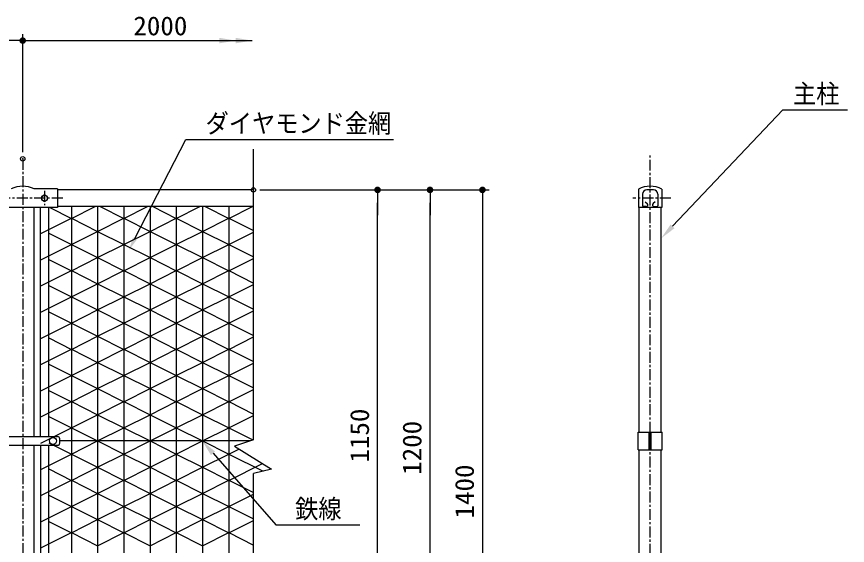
# Model space of a CAD drawing. Units: millimetres, scale not verified. Extents: x -4425 to 4425, y -3150 to 3150.
# Drawn here: x -1645 to 256, y 104 to 1315 of the extents above; entities that cross this region are included whole.
import ezdxf
from ezdxf.enums import TextEntityAlignment as Align

# ---------------------------------------------------------------- set-up
doc = ezdxf.new("R2010")
doc.units = ezdxf.units.MM
doc.header["$LTSCALE"] = 20
doc.header["$PDMODE"] = 32
doc.header["$PDSIZE"] = 10
doc.linetypes.add('USER1', pattern=[2, 1.25, -0.25, 0.25, -0.25])
for name, color, linetype, lineweight in [('0-0_SUNPOU', 1, 'Continuous', 25), ('0-2_KOUZOU', 7, 'Continuous', 25), ('0-3_0', 1, 'Continuous', 25), ('0-5_BUHIN', 7, 'Continuous', 25), ('0-6_BOLT', 3, 'Continuous', 25), ('0-8_AMI-HATCH', 6, 'Continuous', 25)]:
    doc.layers.add(name, color=color, linetype=linetype, lineweight=lineweight)
doc.layers.add('0-1_DEFPOINTS', color=7, linetype='Continuous')
doc.styles.add('ＭＳ ゴシック', font='')
doc.styles.get('ＭＳ ゴシック').set_extended_font_data('MS Gothic')

# ---------------------------------------------------------------- blocks, each defined once
blk = doc.blocks.new('M1')
at = {"layer": '0-0_SUNPOU'}
blk.add_line((-5, 0), (-38.58, 0), dxfattribs=at)
for points in [[(0, 0), (-5, 0), (-4.96, 0.63)], [(0, 0), (-4.96, -0.63), (-5, 0)], [(0, 0), (-4.96, 0.63), (-4.84, 1.24)], [(0, 0), (-4.84, -1.24), (-4.96, -0.63)], [(0, 0), (-4.84, 1.24), (-4.65, 1.84)], [(0, 0), (-4.65, -1.84), (-4.84, -1.24)], [(0, 0), (-4.65, 1.84), (-4.38, 2.41)], [(0, 0), (-4.38, -2.41), (-4.65, -1.84)], [(0, 0), (-4.38, 2.41), (-4.05, 2.94)], [(0, 0), (-4.05, -2.94), (-4.38, -2.41)], [(0, 0), (-4.05, 2.94), (-3.64, 3.42)], [(0, 0), (-3.64, -3.42), (-4.05, -2.94)], [(0, 0), (-3.64, 3.42), (-3.19, 3.85)], [(0, 0), (-3.19, -3.85), (-3.64, -3.42)], [(0, 0), (-3.19, 3.85), (-2.68, 4.22)], [(0, 0), (-2.68, -4.22), (-3.19, -3.85)], [(0, 0), (-2.68, 4.22), (-2.13, 4.52)], [(0, 0), (-2.13, -4.52), (-2.68, -4.22)], [(0, 0), (-2.13, 4.52), (-1.55, 4.76)], [(0, 0), (-1.55, -4.76), (-2.13, -4.52)], [(0, 0), (-1.55, 4.76), (-0.94, 4.91)], [(0, 0), (-0.94, -4.91), (-1.55, -4.76)], [(0, 0), (-0.94, 4.91), (-0.31, 4.99)], [(0, 0), (-0.31, -4.99), (-0.94, -4.91)], [(0, 0), (-0.31, 4.99), (0.31, 4.99)], [(0, 0), (0.31, -4.99), (-0.31, -4.99)], [(0, 0), (0.31, 4.99), (0.94, 4.91)], [(0, 0), (0.94, 4.91), (1.55, 4.76)], [(0, 0), (1.55, 4.76), (2.13, 4.52)], [(0, 0), (2.13, 4.52), (2.68, 4.22)], [(0, 0), (2.68, 4.22), (3.19, 3.85)], [(0, 0), (3.19, 3.85), (3.64, 3.42)], [(0, 0), (3.64, 3.42), (4.05, 2.94)], [(0, 0), (4.05, 2.94), (4.38, 2.41)], [(0, 0), (4.38, 2.41), (4.65, 1.84)], [(0, 0), (4.65, 1.84), (4.84, 1.24)], [(0, 0), (4.84, 1.24), (4.96, 0.63)], [(0, 0), (4.96, 0.63), (5, 0)], [(0, 0), (0.94, -4.91), (0.31, -4.99)], [(0, 0), (1.55, -4.76), (0.94, -4.91)], [(0, 0), (2.13, -4.52), (1.55, -4.76)], [(0, 0), (2.68, -4.22), (2.13, -4.52)], [(0, 0), (3.19, -3.85), (2.68, -4.22)], [(0, 0), (3.64, -3.42), (3.19, -3.85)], [(0, 0), (4.05, -2.94), (3.64, -3.42)], [(0, 0), (4.38, -2.41), (4.05, -2.94)], [(0, 0), (4.65, -1.84), (4.38, -2.41)], [(0, 0), (4.84, -1.24), (4.65, -1.84)], [(0, 0), (4.96, -0.63), (4.84, -1.24)], [(0, 0), (5, 0), (4.96, -0.63)]]:
    blk.add_solid(points, dxfattribs=at)

msp = doc.modelspace()

# ---------------------------------------------------------------- linework, layer by layer
at = {"layer": '0-0_SUNPOU'}
for p, q in [((-1631.06, 1004.01), (-1631.06, 1274.79)), ((-1601.06, 1259.79), (-1106.05, 1259.79)), ((-144.08, 834.46), (108.45, 1101.37)), ((108.45, 1101.37), (255.95, 1101.37)), ((-1374.09, 806.64), (-1257.55, 1033.57)), ((-1257.55, 1033.57), (-782.88, 1033.57)), ((-1088.1, 917.89), (-804.06, 917.89)), ((-1088.1, 917.89), (-684.06, 917.89)), ((-1088.1, 917.89), (-564.06, 917.89)), ((-819.06, -202.11), (-819.06, 887.89)), ((-699.06, -252.11), (-699.06, 887.89)), ((-579.06, 887.89), (-579.06, -452.11)), ((-1195.54, 314.65), (-1052.17, 150.61)), ((-1052.17, 150.61), (-859.92, 150.61))]:
    msp.add_line(p, q, dxfattribs=at)
for points in [[(-1181.05, 1266.04), (-1143.55, 1259.79), (-1181.05, 1253.54)], [(-1143.55, 1266.04), (-1106.05, 1259.79), (-1143.55, 1253.54)], [(-139.54, 830.16), (-169.85, 807.22), (-148.62, 838.75)], [(-1369.64, 804.35), (-1387.79, 779.95), (-1378.54, 808.92)], [(-1200.25, 310.54), (-1220.22, 342.89), (-1190.84, 318.76)]]:
    msp.add_solid(points, dxfattribs=at)
at = {"layer": '0-1_DEFPOINTS'}
for p in [(-1631.06, 1259.79), (-1631.06, 989.01), (-1103.1, 917.89), (-819.06, 917.89), (-699.06, 917.89)]:
    msp.add_point(p, dxfattribs=at)
at = {"layer": '0-2_KOUZOU', "color": 3}
for p, q in [((-1103.1, 345.54), (-1103.1, 1011.25)), ((-1103.1, -320.62), (-1103.1, 268.02))]:
    msp.add_line(p, q, dxfattribs=at)
at = {"layer": '0-2_KOUZOU', "color": 1, "linetype": 'USER1'}
for p, q in [((-1631.06, 989.01), (-1631.06, -520.22)), ((-195.25, -518.03), (-195.25, 998.41))]:
    msp.add_line(p, q, dxfattribs=at)
at = {"layer": '0-2_KOUZOU'}
for p, q in [((-1103.1, 917.89), (-1551.06, 917.89)), ((-187.65, 917.89), (-202.84, 917.89)), ((-212.75, 907.98), (-212.75, 881.23)), ((-177.75, 907.98), (-177.75, 881.23)), ((-1605.66, 877.64), (-1605.66, 352.89)), ((-1590.54, 352.89), (-1590.56, 877.64)), ((-1571.58, 352.89), (-1571.56, 877.64)), ((-1103.1, 879.89), (-1551.06, 879.89)), ((-220.65, 362.89), (-220.65, 877.64)), ((-204.63, 879.58), (-211.1, 879.58)), ((-206.74, 890.22), (-202.2, 886.76)), ((-183.76, 890.22), (-188.29, 886.76)), ((-185.87, 879.58), (-179.4, 879.58)), ((-169.85, 362.89), (-169.85, 877.64)), ((-1110.94, 342.89), (-1546.08, 342.89)), ((-1605.66, 332.89), (-1605.66, -191.86)), ((-1589.59, -191.86), (-1589.57, 332.89)), ((-1571.6, -191.87), (-1571.58, 332.88)), ((-220.65, -191.86), (-220.65, 322.89)), ((-169.85, -191.86), (-169.85, 322.89))]:
    msp.add_line(p, q, dxfattribs=at)
at = {"layer": '0-2_KOUZOU', "color": 3}
msp.add_lwpolyline([(-1103.1, 345.54), (-1146.5, 330.84), (-1061.96, 278.5), (-1103.1, 268.02)], dxfattribs=at)
at = {"layer": '0-2_KOUZOU'}
for centre, radius, start, end in [((-202.84, 907.98), 9.91, 90, 180), ((-187.65, 907.98), 9.91, 0, 90), ((-211.1, 881.23), 1.65, 180, 270), ((-204.63, 883.58), 4, 270, 52.68486), ((-185.87, 883.58), 4, 127.31514, 270), ((-179.4, 881.23), 1.65, 270, 0)]:
    msp.add_arc(centre, radius, start, end, dxfattribs=at)
at = {"layer": '0-3_0'}
msp.add_line((-1631.06, 1004.01), (-1631.06, 1274.79), dxfattribs=at)
at = {"layer": '0-5_BUHIN'}
for p, q in [((-1551.06, 920.14), (-1604.56, 920.14)), ((-222.25, 919.89), (-222.25, 877.64)), ((-168.25, 919.89), (-168.25, 877.64)), ((-168.25, 877.64), (-222.25, 877.64)), ((-222.85, 322.89), (-222.85, 362.89)), ((-222.85, 362.89), (-167.65, 362.89)), ((-197.25, 322.89), (-197.25, 362.89)), ((-195.25, 322.89), (-195.25, 362.89)), ((-193.25, 322.89), (-193.25, 362.89)), ((-167.65, 322.89), (-167.65, 362.89)), ((-1711.2, 352.89), (-1551.08, 352.89)), ((-1546.08, 337.89), (-1546.08, 347.89)), ((-1711.2, 332.89), (-1551.08, 332.89)), ((-222.85, 322.89), (-167.65, 322.89))]:
    msp.add_line(p, q, dxfattribs=at)
at = {"layer": '0-5_BUHIN', "color": 1, "linetype": 'USER1'}
for p, q in [((-1581.06, 915.71), (-1581.06, 883.03)), ((-1539.44, 898.89), (-1723.74, 898.89)), ((-148.05, 898.89), (-234.74, 898.89))]:
    msp.add_line(p, q, dxfattribs=at)
at = {"layer": '0-5_BUHIN'}
msp.add_lwpolyline([(-1551.06, 920.14), (-1551.06, 877.64), (-1711.06, 877.64)], dxfattribs=at)
for centre, radius, start, end in [((-1631.06, 866.3), 60, 63.78973, 116.21027), ((-195.25, 866.3), 60, 63.25632, 116.74368), ((-1551.08, 347.89), 5, 0, 90), ((-1551.08, 337.89), 5, 270, 0)]:
    msp.add_arc(centre, radius, start, end, dxfattribs=at)
at = {"layer": '0-6_BOLT'}
msp.add_lwpolyline([(-1581.06, 891.05), (-1574.27, 894.97), (-1574.27, 902.81), (-1581.06, 906.73), (-1587.85, 902.81), (-1587.85, 894.97)], close=True, dxfattribs=at)
for centre, radius in [((-1581.06, 898.89), 6.8), ((-1561.58, 342.89), 8)]:
    msp.add_circle(centre, radius, dxfattribs=at)
at = {"layer": '0-8_AMI-HATCH'}
for p, q in [((-1569.07, 877.56), (-1519.54, 852.68)), ((-1519.54, 852.68), (-1465.53, 879.81)), ((-1519.52, 879.81), (-1519.52, -194.19)), ((-1459.52, 879.81), (-1459.52, -194.19)), ((-1453.55, 879.81), (-1399.54, 852.68)), ((-1399.54, 852.68), (-1345.53, 879.81)), ((-1399.52, 879.81), (-1399.52, -194.19)), ((-1339.52, 879.81), (-1339.52, -194.19)), ((-1333.55, 879.81), (-1279.54, 852.68)), ((-1279.54, 852.68), (-1225.53, 879.81)), ((-1279.52, 879.81), (-1279.52, -194.19)), ((-1219.52, 879.81), (-1219.52, -194.19)), ((-1213.55, 879.81), (-1159.54, 852.68)), ((-1159.54, 852.68), (-1105.53, 879.81)), ((-1159.52, 879.81), (-1159.52, -194.19)), ((-1589.54, 817.81), (-1519.54, 852.97)), ((-1519.54, 852.97), (-1459.52, 822.82)), ((-1459.56, 822.82), (-1399.54, 852.97)), ((-1399.54, 852.97), (-1339.52, 822.82)), ((-1339.56, 822.82), (-1279.54, 852.97)), ((-1279.54, 852.97), (-1219.52, 822.82)), ((-1219.56, 822.82), (-1159.54, 852.97)), ((-1159.54, 852.97), (-1103.1, 824.62)), ((-1571.56, 818.81), (-1519.54, 792.68)), ((-1519.54, 792.68), (-1459.52, 822.82)), ((-1459.56, 822.82), (-1399.54, 792.68)), ((-1399.54, 792.68), (-1339.52, 822.82)), ((-1339.56, 822.82), (-1279.54, 792.68)), ((-1279.54, 792.68), (-1219.52, 822.82)), ((-1219.56, 822.82), (-1159.54, 792.68)), ((-1159.54, 792.68), (-1103.1, 821.03)), ((-1589.54, 757.81), (-1519.54, 792.97)), ((-1519.54, 792.97), (-1459.52, 762.82)), ((-1459.56, 762.82), (-1399.54, 792.97)), ((-1399.54, 792.97), (-1339.52, 762.82)), ((-1219.56, 762.82), (-1159.54, 792.97)), ((-1159.54, 792.97), (-1103.1, 764.62)), ((-1459.56, 762.82), (-1399.54, 732.68)), ((-1399.54, 732.68), (-1339.52, 762.82)), ((-1219.56, 762.82), (-1159.54, 732.68)), ((-1159.54, 732.68), (-1103.1, 761.03)), ((-1589.54, 697.81), (-1519.54, 732.97)), ((-1519.54, 732.97), (-1459.52, 702.82)), ((-1459.56, 702.82), (-1399.54, 732.97)), ((-1399.54, 732.97), (-1339.52, 702.82)), ((-1339.56, 702.82), (-1279.54, 732.97)), ((-1279.54, 732.97), (-1219.52, 702.82)), ((-1219.56, 702.82), (-1159.54, 732.97)), ((-1159.54, 732.97), (-1103.1, 704.62)), ((-1571.56, 698.81), (-1519.54, 672.68)), ((-1519.54, 672.68), (-1459.52, 702.82)), ((-1459.56, 702.82), (-1399.54, 672.68)), ((-1399.54, 672.68), (-1339.52, 702.82)), ((-1339.56, 702.82), (-1279.54, 672.68)), ((-1279.54, 672.68), (-1219.52, 702.82)), ((-1219.56, 702.82), (-1159.54, 672.68)), ((-1159.54, 672.68), (-1103.1, 701.03)), ((-1589.54, 637.81), (-1519.54, 672.97)), ((-1519.54, 672.97), (-1459.52, 642.82)), ((-1459.56, 642.82), (-1399.54, 672.97)), ((-1399.54, 672.97), (-1339.52, 642.82)), ((-1219.56, 642.82), (-1159.54, 672.97)), ((-1159.54, 672.97), (-1103.1, 644.62)), ((-1571.56, 638.81), (-1519.54, 612.68)), ((-1519.54, 612.68), (-1459.52, 642.82)), ((-1459.56, 642.82), (-1399.54, 612.68)), ((-1399.54, 612.68), (-1339.52, 642.82)), ((-1219.56, 642.82), (-1159.54, 612.68)), ((-1159.54, 612.68), (-1103.1, 641.03)), ((-1589.54, 577.81), (-1519.54, 612.97)), ((-1519.54, 612.97), (-1459.52, 582.82)), ((-1459.56, 582.82), (-1399.54, 612.97)), ((-1399.54, 612.97), (-1339.52, 582.82)), ((-1219.56, 582.82), (-1159.54, 612.97)), ((-1159.54, 612.97), (-1103.1, 584.62)), ((-1571.56, 578.81), (-1519.54, 552.68)), ((-1519.54, 552.68), (-1459.52, 582.82)), ((-1459.56, 582.82), (-1399.54, 552.68)), ((-1399.54, 552.68), (-1339.52, 582.82)), ((-1219.56, 582.82), (-1159.54, 552.68)), ((-1159.54, 552.68), (-1103.1, 581.03)), ((-1589.54, 517.81), (-1519.54, 552.97)), ((-1519.54, 552.97), (-1459.52, 522.82)), ((-1459.56, 522.82), (-1399.54, 552.97)), ((-1399.54, 552.97), (-1339.52, 522.82)), ((-1339.56, 522.82), (-1279.54, 552.97)), ((-1279.54, 552.97), (-1219.52, 522.82)), ((-1219.56, 522.82), (-1159.54, 552.97)), ((-1159.54, 552.97), (-1103.1, 524.62)), ((-1571.56, 518.81), (-1519.54, 492.68)), ((-1519.54, 492.68), (-1459.52, 522.82)), ((-1459.56, 522.82), (-1399.54, 492.68)), ((-1399.54, 492.68), (-1339.52, 522.82)), ((-1339.56, 522.82), (-1279.54, 492.68)), ((-1279.54, 492.68), (-1219.52, 522.82)), ((-1219.56, 522.82), (-1159.54, 492.68)), ((-1159.54, 492.68), (-1103.1, 521.03)), ((-1459.56, 462.82), (-1399.54, 492.97)), ((-1399.54, 492.97), (-1339.52, 462.82)), ((-1219.56, 462.82), (-1159.54, 492.97)), ((-1159.54, 492.97), (-1103.1, 464.62)), ((-1571.56, 458.81), (-1519.54, 432.68)), ((-1519.54, 432.68), (-1459.52, 462.82)), ((-1459.56, 462.82), (-1399.54, 432.68)), ((-1399.54, 432.68), (-1339.52, 462.82)), ((-1219.56, 462.82), (-1159.54, 432.68)), ((-1159.54, 432.68), (-1103.1, 461.03)), ((-1589.54, 397.81), (-1519.54, 432.97)), ((-1519.54, 432.97), (-1459.52, 402.82)), ((-1459.56, 402.82), (-1399.54, 432.97)), ((-1399.54, 432.97), (-1339.52, 402.82)), ((-1339.56, 402.82), (-1279.54, 432.97)), ((-1279.54, 432.97), (-1219.52, 402.82)), ((-1219.56, 402.82), (-1159.54, 432.97)), ((-1159.54, 432.97), (-1103.1, 404.62)), ((-1519.54, 372.68), (-1459.52, 402.82)), ((-1459.56, 402.82), (-1399.54, 372.68)), ((-1399.54, 372.68), (-1339.52, 402.82)), ((-1339.56, 402.82), (-1279.54, 372.68)), ((-1279.54, 372.68), (-1219.52, 402.82)), ((-1219.56, 402.82), (-1159.54, 372.68)), ((-1159.54, 372.68), (-1103.1, 401.03)), ((-1571.56, 398.81), (-1519.54, 372.68)), ((-1459.56, 342.82), (-1399.54, 372.97)), ((-1399.54, 372.97), (-1339.52, 342.82)), ((-1219.56, 342.82), (-1159.54, 372.97)), ((-1159.54, 372.97), (-1104.19, 345.17)), ((-1519.54, 312.68), (-1459.52, 342.82)), ((-1459.56, 342.82), (-1399.54, 312.68)), ((-1399.54, 312.68), (-1339.52, 342.82)), ((-1219.56, 342.82), (-1159.54, 312.68)), ((-1571.56, 338.81), (-1519.54, 312.68)), ((-1159.54, 312.68), (-1136.14, 324.43)), ((-1589.54, 277.81), (-1519.54, 312.97)), ((-1519.54, 312.97), (-1459.52, 282.82)), ((-1459.56, 282.82), (-1399.54, 312.97)), ((-1399.54, 312.97), (-1339.52, 282.82)), ((-1339.56, 282.82), (-1279.54, 312.97)), ((-1279.54, 312.97), (-1219.52, 282.82)), ((-1219.56, 282.82), (-1159.54, 312.97)), ((-1159.54, 312.97), (-1081.17, 273.61)), ((-1159.54, 252.68), (-1082.64, 291.3)), ((-1571.56, 278.81), (-1519.54, 252.68)), ((-1519.54, 252.68), (-1459.52, 282.82)), ((-1459.56, 282.82), (-1399.54, 252.68)), ((-1399.54, 252.68), (-1339.52, 282.82)), ((-1339.56, 282.82), (-1279.54, 252.68)), ((-1279.54, 252.68), (-1219.52, 282.82)), ((-1219.56, 282.82), (-1159.54, 252.68)), ((-1459.56, 222.82), (-1399.54, 252.97)), ((-1399.54, 252.97), (-1339.52, 222.82)), ((-1219.56, 222.82), (-1159.54, 252.97)), ((-1159.54, 252.97), (-1103.1, 224.62)), ((-1571.56, 218.81), (-1519.54, 192.68)), ((-1519.54, 192.68), (-1459.52, 222.82)), ((-1459.56, 222.82), (-1399.54, 192.68)), ((-1399.54, 192.68), (-1339.52, 222.82)), ((-1219.56, 222.82), (-1159.54, 192.68)), ((-1159.54, 192.68), (-1103.1, 221.03)), ((-1589.54, 157.81), (-1519.54, 192.97)), ((-1519.54, 192.97), (-1459.52, 162.82)), ((-1459.56, 162.82), (-1399.54, 192.97)), ((-1399.54, 192.97), (-1339.52, 162.82)), ((-1339.56, 162.82), (-1279.54, 192.97)), ((-1279.54, 192.97), (-1219.52, 162.82)), ((-1219.56, 162.82), (-1159.54, 192.97)), ((-1159.54, 192.97), (-1103.1, 164.62)), ((-1571.56, 158.81), (-1519.54, 132.68)), ((-1519.54, 132.68), (-1459.52, 162.82)), ((-1459.56, 162.82), (-1399.54, 132.68)), ((-1399.54, 132.68), (-1339.52, 162.82)), ((-1339.56, 162.82), (-1279.54, 132.68)), ((-1279.54, 132.68), (-1219.52, 162.82)), ((-1219.56, 162.82), (-1159.54, 132.68)), ((-1159.54, 132.68), (-1103.1, 161.03)), ((-1459.56, 102.82), (-1399.54, 132.97)), ((-1399.54, 132.97), (-1339.52, 102.82)), ((-1219.56, 102.82), (-1159.54, 132.97)), ((-1159.54, 132.97), (-1103.1, 104.62))]:
    msp.add_line(p, q, dxfattribs=at)
for points in [[(-1339.56, 762.82), (-1279.54, 792.97), (-1219.52, 762.82)], [(-1571.56, 758.81), (-1519.54, 732.68), (-1459.52, 762.82)], [(-1339.56, 762.82), (-1279.54, 732.68), (-1219.52, 762.82)], [(-1339.56, 642.82), (-1279.54, 672.97), (-1219.52, 642.82)], [(-1339.56, 642.82), (-1279.54, 612.68), (-1219.52, 642.82)], [(-1339.56, 582.82), (-1279.54, 612.97), (-1219.52, 582.82)], [(-1339.56, 582.82), (-1279.54, 552.68), (-1219.52, 582.82)], [(-1589.54, 457.81), (-1519.54, 492.97), (-1459.52, 462.82)], [(-1339.56, 462.82), (-1279.54, 492.97), (-1219.52, 462.82)], [(-1339.56, 462.82), (-1279.54, 432.68), (-1219.52, 462.82)], [(-1589.54, 337.81), (-1519.54, 372.97), (-1459.52, 342.82)], [(-1339.56, 342.82), (-1279.54, 372.97), (-1219.52, 342.82)], [(-1339.56, 342.82), (-1279.54, 312.68), (-1219.52, 342.82)], [(-1589.54, 217.81), (-1519.54, 252.97), (-1459.52, 222.82)], [(-1339.56, 222.82), (-1279.54, 252.97), (-1219.52, 222.82)], [(-1339.56, 222.82), (-1279.54, 192.68), (-1219.52, 222.82)], [(-1589.54, 97.81), (-1519.54, 132.97), (-1459.52, 102.82)], [(-1339.56, 102.82), (-1279.54, 132.97), (-1219.52, 102.82)]]:
    msp.add_lwpolyline(points, dxfattribs=at)

# ---------------------------------------------------------------- block references
at = {"layer": '0-0_SUNPOU', "xscale": 1.5, "yscale": 1.5}
msp.add_blockref('M1', (-1631.06, 1259.79), dxfattribs=at)
at = {"layer": '0-0_SUNPOU', "xscale": 1.5, "yscale": 1.5, "rotation": 90}
for p in [(-819.06, 917.89), (-699.06, 917.89), (-579.06, 917.89)]:
    msp.add_blockref('M1', p, dxfattribs=at)
at = {"layer": '0-3_0', "xscale": 1.5, "yscale": 1.5, "rotation": 180}
msp.add_blockref('M1', (-1631.06, 1259.79), dxfattribs=at)

# ---------------------------------------------------------------- texts
at = {"layer": '0-0_SUNPOU', "color": 3, "style": 'ＭＳ ゴシック'}
for s, width, p in [('2000', 1.05, (-1377.88, 1258.97)), ('主柱', 0.9, (131.53, 1103.55)), ('ダイヤモンド金網', 0.9, (-1212.59, 1035.75)), ('鉄線', 0.9, (-1007.62, 152.78))]:
    msp.add_text(s, height=43.26, dxfattribs=dict(at, width=width)).set_placement(p, align=Align.BOTTOM_LEFT)
at = {"layer": '0-0_SUNPOU', "color": 3, "style": 'ＭＳ ゴシック', "width": 1.05}
for s, p in [('1150', (-825.73, 293.39)), ('1200', (-705.73, 265.39)), ('1400', (-585.73, 165.39))]:
    msp.add_text(s, height=43.26, rotation=90, dxfattribs=at).set_placement(p, align=Align.BOTTOM_LEFT)

doc.saveas('drawing.dxf')
